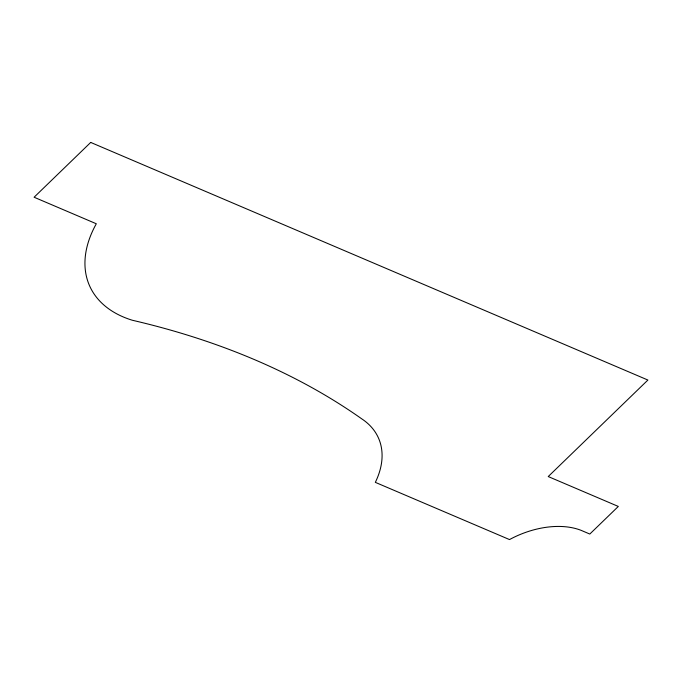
<?xml version="1.0" encoding="UTF-8"?>
<svg xmlns="http://www.w3.org/2000/svg" width="682" height="682" viewBox="0 0 682 682"><rect width="100%" height="100%" fill="white"/><g stroke="black" fill="none" stroke-linecap="round" stroke-linejoin="round"><path stroke-width="1.02" d="M90.706 142.427L34.1 197.234L96.307 223.764A134.226 83.929 -24.3 0 0 132.376 320.259A1022.122 639.077 -24.3 0 1 361.741 418.85A104.516 65.353 -24.3 0 1 375.33 482.353L509.505 539.573A71.235 44.535 -24.3 0 1 581.149 530.357L589.802 534.049L618.318 506.445L548.226 476.556L647.9 380.045L90.706 142.427"/></g></svg>
